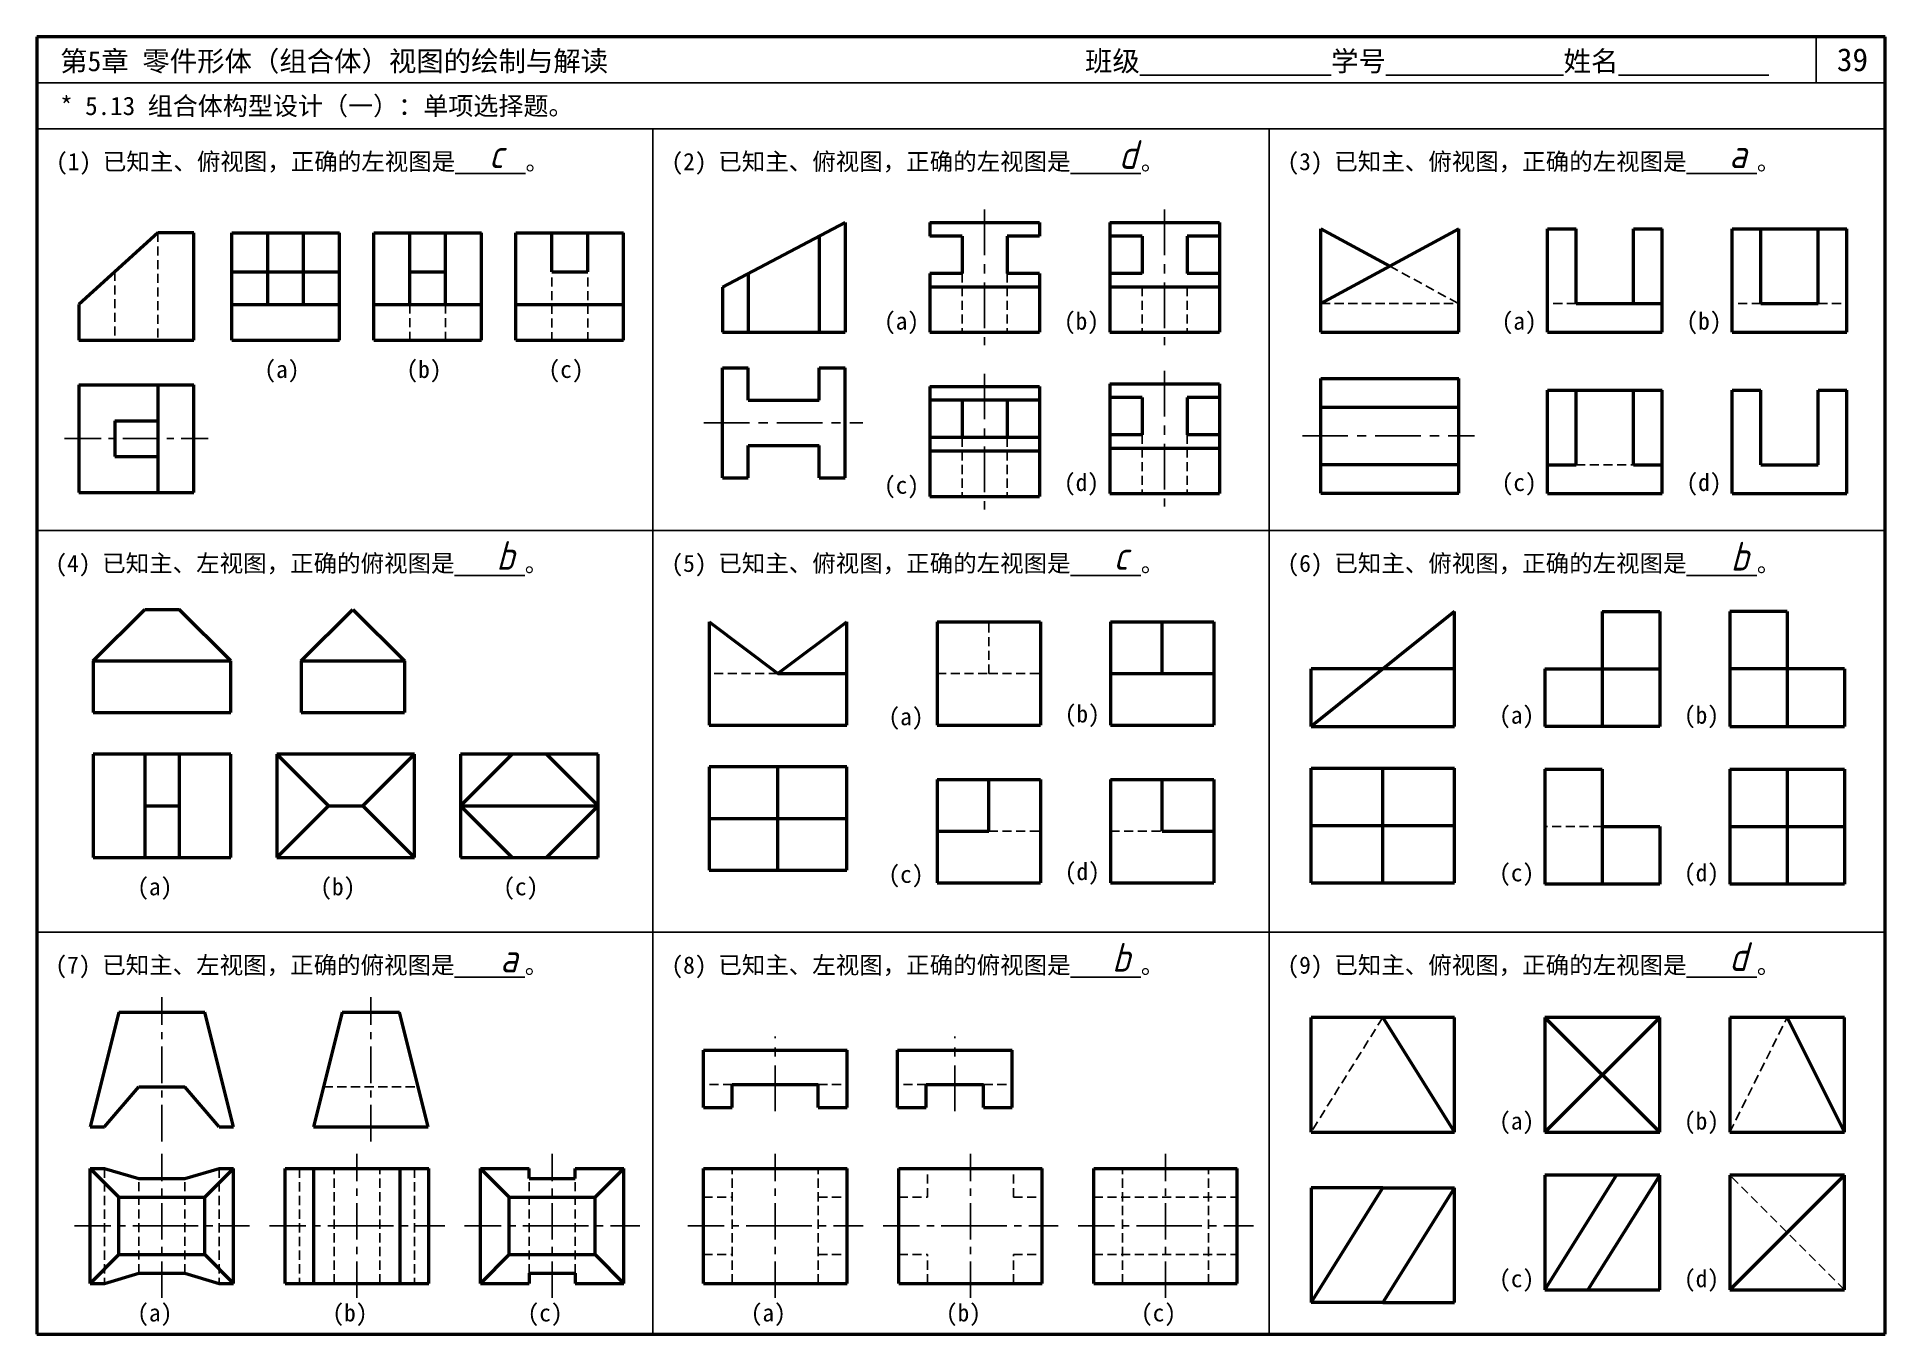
# Model space of a CAD drawing. Header units: millimetres. Extents: x 0 to 322, y 0 to 226.
import ezdxf

# ---------------------------------------------------------------- set-up
doc = ezdxf.new("R2010")
doc.units = ezdxf.units.MM
doc.header["$LTSCALE"] = 0.25
doc.linetypes.add('CENTER', pattern=[50.8, 31.75, -6.35, 6.35, -6.35])
doc.linetypes.add('HIDDEN', pattern=[9.525, 6.35, -3.175])
doc.layers.add('点画线层', color=7, linetype='CENTER')
doc.layers.add('虚线层', color=7, linetype='HIDDEN')
doc.layers.add('答案', color=1, linetype='Continuous', lineweight=30)
doc.layers.add('粗实线层', color=7, linetype='Continuous', lineweight=50)
doc.styles.get("Standard").update_dxf_attribs({"font": 'gbeitc.shx', "height": 5, "bigfont": 'gbcbig.shx'})
doc.styles.add('宋体', font='SimSun.ttf', dxfattribs={"height": 3.5})

msp = doc.modelspace()

# ---------------------------------------------------------------- linework, layer by layer
at = {"lineweight": 50}
for p, q in [((322, 226), (0, 226)), ((0, 226), (0, 0)), ((322, 0), (322, 226)), ((0, 0), (322, 0))]:
    msp.add_line(p, q, dxfattribs=at)
for p, q in [((310, 218), (310, 226)), ((322, 218), (0, 218)), ((322, 210), (0, 210)), ((107.33, 210), (107.33, 0)), ((214.67, 210), (214.67, 0)), ((0, 140), (322, 140)), ((0, 70), (322, 70))]:
    msp.add_line(p, q)
at = {"layer": '点画线层'}
for p, q in [((165.12, 195.92), (165.12, 172.29)), ((196.47, 195.92), (196.47, 172.29)), ((196.47, 167.8), (196.47, 144.18)), ((165.12, 167.32), (165.12, 143.69)), ((116.21, 158.78), (143.91, 158.78)), ((220.49, 156.5), (250.48, 156.5)), ((128.64, 38.84), (128.64, 51.84)), ((159.93, 38.84), (159.93, 51.84))]:
    msp.add_line(p, q, dxfattribs=at)
at = {"layer": '点画线层', "ltscale": 0.8}
for p, q in [((4.82, 156.01), (29.83, 156.01)), ((21.76, 33.57), (21.76, 58.68)), ((58.19, 33.57), (58.19, 58.68)), ((21.76, 6.31), (21.76, 31.42)), ((55.76, 6.31), (55.76, 31.42)), ((89.76, 6.31), (89.76, 31.42)), ((128.64, 6.31), (128.64, 31.42)), ((162.64, 6.31), (162.64, 31.42)), ((196.64, 6.31), (196.64, 31.42)), ((6.52, 18.83), (21.76, 18.83)), ((21.76, 18.83), (37.05, 18.83)), ((40.52, 18.83), (55.76, 18.83)), ((55.76, 18.83), (71.05, 18.83)), ((74.52, 18.83), (89.76, 18.83)), ((89.76, 18.83), (105.05, 18.83)), ((113.41, 18.83), (128.64, 18.83)), ((128.64, 18.83), (143.94, 18.83)), ((147.41, 18.83), (162.64, 18.83)), ((162.64, 18.83), (177.94, 18.83)), ((181.41, 18.83), (196.64, 18.83)), ((196.64, 18.83), (211.94, 18.83))]:
    msp.add_line(p, q, dxfattribs=at)
at = {"layer": '粗实线层'}
for p, q in [((140.81, 193.67), (119.43, 182.42)), ((140.81, 193.67), (140.81, 174.54)), ((155.56, 193.67), (155.56, 191.3)), ((155.56, 193.67), (174.68, 193.67)), ((174.68, 193.67), (174.68, 191.3)), ((186.91, 193.67), (186.91, 174.54)), ((186.91, 193.67), (206.04, 193.67)), ((206.04, 193.67), (206.04, 174.54)), ((21.06, 191.9), (7.31, 179.4)), ((27.31, 191.9), (21.06, 191.9)), ((27.31, 173.15), (27.31, 191.9)), ((33.96, 173.15), (33.96, 191.9)), ((33.96, 191.9), (52.71, 191.9)), ((40.21, 179.4), (40.21, 191.9)), ((46.46, 179.4), (46.46, 191.9)), ((52.71, 173.15), (52.71, 191.9)), ((58.71, 173.15), (58.71, 191.9)), ((58.71, 191.9), (77.46, 191.9)), ((64.96, 179.4), (64.96, 191.9)), ((71.21, 179.4), (71.21, 191.9)), ((77.46, 173.15), (77.46, 191.9)), ((83.46, 173.15), (83.46, 191.9)), ((83.46, 191.9), (102.21, 191.9)), ((89.71, 185.09), (89.71, 191.9)), ((95.96, 185.09), (95.96, 191.9)), ((102.21, 173.15), (102.21, 191.9)), ((136.31, 191.3), (136.31, 174.54)), ((161.18, 191.3), (155.56, 191.3)), ((161.18, 191.3), (161.18, 184.78)), ((174.68, 191.3), (169.06, 191.3)), ((169.06, 191.3), (169.06, 184.78)), ((192.54, 191.3), (186.91, 191.3)), ((192.54, 191.3), (192.54, 184.78)), ((206.04, 191.3), (200.41, 191.3)), ((200.41, 191.3), (200.41, 184.78)), ((223.72, 174.54), (223.72, 192.54)), ((223.72, 179.54), (247.72, 192.54)), ((223.72, 192.54), (235.72, 186.04)), ((247.72, 174.54), (247.72, 192.54)), ((263.17, 174.54), (263.17, 192.54)), ((263.17, 192.54), (268.17, 192.54)), ((268.17, 179.54), (268.17, 192.54)), ((278.17, 179.54), (278.17, 192.54)), ((278.17, 192.54), (283.17, 192.54)), ((283.17, 174.54), (283.17, 192.54)), ((295.37, 192.54), (315.37, 192.54)), ((295.37, 174.54), (295.37, 192.54)), ((300.37, 179.54), (300.37, 192.54)), ((310.37, 179.54), (310.37, 192.54)), ((315.37, 174.54), (315.37, 192.54)), ((33.96, 185.09), (52.71, 185.09)), ((64.96, 185.09), (71.21, 185.09)), ((89.71, 185.09), (95.96, 185.09)), ((123.93, 184.78), (123.93, 174.54)), ((155.56, 184.78), (155.56, 174.54)), ((161.18, 184.78), (155.56, 184.78)), ((174.68, 184.78), (169.06, 184.78)), ((174.68, 184.78), (174.68, 174.54)), ((192.54, 184.78), (186.91, 184.78)), ((206.04, 184.78), (200.41, 184.78)), ((119.43, 182.42), (119.43, 174.54)), ((174.68, 182.42), (155.56, 182.42)), ((206.04, 182.42), (186.91, 182.42)), ((7.31, 179.4), (7.31, 173.15)), ((33.96, 179.4), (52.71, 179.4)), ((58.71, 179.4), (77.46, 179.4)), ((83.46, 179.4), (102.21, 179.4)), ((268.17, 179.54), (283.17, 179.54)), ((300.37, 179.54), (310.37, 179.54)), ((119.43, 174.54), (140.81, 174.54)), ((155.56, 174.54), (174.68, 174.54)), ((186.91, 174.54), (206.04, 174.54)), ((223.72, 174.54), (247.72, 174.54)), ((263.17, 174.54), (283.17, 174.54)), ((295.37, 174.54), (315.37, 174.54)), ((7.31, 173.15), (27.31, 173.15)), ((33.96, 173.15), (52.71, 173.15)), ((58.71, 173.15), (77.46, 173.15)), ((83.46, 173.15), (102.21, 173.15)), ((119.43, 168.34), (123.93, 168.34)), ((119.43, 149.21), (119.43, 168.34)), ((123.93, 162.71), (123.93, 168.34)), ((136.31, 168.34), (140.81, 168.34)), ((136.31, 162.71), (136.31, 168.34)), ((140.81, 149.21), (140.81, 168.34)), ((7.31, 165.39), (27.31, 165.39)), ((7.31, 165.39), (7.31, 146.64)), ((21.06, 165.39), (21.06, 146.64)), ((27.31, 146.64), (27.31, 165.39)), ((155.56, 165.07), (155.56, 145.94)), ((155.56, 165.07), (174.68, 165.07)), ((174.68, 165.07), (174.68, 145.94)), ((186.91, 165.55), (186.91, 146.43)), ((186.91, 165.55), (206.04, 165.55)), ((206.04, 165.55), (206.04, 146.43)), ((223.72, 146.5), (223.72, 166.5)), ((223.72, 166.5), (247.72, 166.5)), ((247.72, 146.5), (247.72, 166.5)), ((263.17, 146.43), (263.17, 164.43)), ((263.17, 164.43), (283.17, 164.43)), ((268.17, 151.43), (268.17, 164.43)), ((278.17, 151.43), (278.17, 164.43)), ((283.17, 146.43), (283.17, 164.43)), ((295.37, 146.43), (295.37, 164.43)), ((295.37, 164.43), (300.37, 164.43)), ((300.37, 151.43), (300.37, 164.43)), ((310.37, 151.43), (310.37, 164.43)), ((310.37, 164.43), (315.37, 164.43)), ((315.37, 146.43), (315.37, 164.43)), ((123.93, 162.71), (136.31, 162.71)), ((174.68, 162.7), (155.56, 162.7)), ((161.18, 162.7), (161.18, 156.19)), ((169.06, 162.7), (169.06, 156.19)), ((192.54, 163.18), (186.91, 163.18)), ((192.54, 163.18), (192.54, 156.67)), ((206.04, 163.18), (200.41, 163.18)), ((200.41, 163.18), (200.41, 156.67)), ((223.72, 161.5), (247.72, 161.5)), ((13.56, 159.14), (21.06, 159.14)), ((13.56, 159.14), (13.56, 152.89)), ((123.93, 154.84), (136.31, 154.84)), ((123.93, 149.21), (123.93, 154.84)), ((136.31, 149.21), (136.31, 154.84)), ((174.68, 156.19), (155.56, 156.19)), ((192.54, 156.67), (186.91, 156.67)), ((206.04, 156.67), (200.41, 156.67)), ((13.56, 152.89), (21.06, 152.89)), ((174.68, 153.82), (155.56, 153.82)), ((206.04, 154.3), (186.91, 154.3)), ((223.72, 151.5), (247.72, 151.5)), ((263.17, 151.43), (268.17, 151.43)), ((278.17, 151.43), (283.17, 151.43)), ((300.37, 151.43), (310.37, 151.43)), ((119.43, 149.21), (123.93, 149.21)), ((136.31, 149.21), (140.81, 149.21)), ((7.31, 146.64), (27.31, 146.64)), ((155.56, 145.94), (174.68, 145.94)), ((186.91, 146.43), (206.04, 146.43)), ((223.72, 146.5), (247.72, 146.5)), ((263.17, 146.43), (283.17, 146.43)), ((295.37, 146.43), (315.37, 146.43)), ((9.77, 117.27), (18.77, 126.27)), ((18.77, 126.27), (24.77, 126.27)), ((33.77, 117.27), (24.77, 126.27)), ((46.04, 117.27), (55.04, 126.27)), ((55.04, 126.27), (64.04, 117.27)), ((246.99, 125.88), (221.99, 105.88)), ((246.99, 105.88), (246.99, 125.88)), ((272.74, 125.88), (282.74, 125.88)), ((272.74, 125.88), (272.74, 105.88)), ((282.74, 125.88), (282.74, 105.88)), ((294.94, 125.88), (294.94, 105.88)), ((304.94, 125.88), (294.94, 125.88)), ((304.94, 125.88), (304.94, 105.88)), ((117.1, 124.1), (117.1, 106.1)), ((117.1, 124.1), (129.1, 115.1)), ((129.1, 115.1), (141.1, 124.1)), ((141.1, 106.1), (141.1, 124.1)), ((156.85, 124.1), (156.85, 106.1)), ((156.85, 124.1), (174.85, 124.1)), ((174.85, 124.1), (174.85, 106.1)), ((187.05, 124.1), (187.05, 106.1)), ((187.05, 124.1), (205.05, 124.1)), ((196.05, 115.1), (196.05, 124.1)), ((205.05, 124.1), (205.05, 106.1)), ((9.77, 117.27), (9.77, 108.27)), ((9.77, 117.27), (33.77, 117.27)), ((33.77, 108.27), (33.77, 117.27)), ((46.04, 117.27), (64.04, 117.27)), ((46.04, 117.27), (46.04, 108.27)), ((64.04, 117.27), (64.04, 108.27)), ((129.1, 115.1), (141.1, 115.1)), ((187.05, 115.1), (196.05, 115.1)), ((196.05, 115.1), (205.05, 115.1)), ((246.99, 115.88), (221.99, 115.88)), ((221.99, 105.88), (221.99, 115.88)), ((262.74, 115.88), (262.74, 105.88)), ((262.74, 115.88), (282.74, 115.88)), ((314.94, 115.88), (294.94, 115.88)), ((314.94, 115.88), (314.94, 105.88)), ((9.77, 108.27), (33.77, 108.27)), ((46.04, 108.27), (64.04, 108.27)), ((117.1, 106.1), (141.1, 106.1)), ((156.85, 106.1), (174.85, 106.1)), ((187.05, 106.1), (205.05, 106.1)), ((221.99, 105.88), (246.99, 105.88)), ((282.74, 105.88), (262.74, 105.88)), ((294.94, 105.88), (314.94, 105.88)), ((33.77, 101.01), (9.77, 101.01)), ((9.77, 101.01), (9.77, 83.01)), ((18.77, 101.01), (18.77, 83.01)), ((24.77, 101.01), (24.77, 83.01)), ((33.77, 83.01), (33.77, 101.01)), ((65.77, 101.01), (41.77, 101.01)), ((41.77, 101.01), (41.77, 83.01)), ((41.77, 101.01), (50.77, 92.01)), ((65.77, 101.01), (56.77, 92.01)), ((65.77, 83.01), (65.77, 101.01)), ((97.77, 101.01), (73.77, 101.01)), ((73.77, 101.01), (73.77, 83.01)), ((82.77, 101.01), (73.77, 92.01)), ((88.77, 101.01), (97.77, 92.01)), ((97.77, 83.01), (97.77, 101.01)), ((141.1, 98.84), (117.1, 98.84)), ((117.1, 98.84), (117.1, 80.84)), ((129.1, 80.84), (129.1, 98.84)), ((141.1, 80.84), (141.1, 98.84)), ((156.85, 96.62), (174.85, 96.62)), ((156.85, 96.62), (156.85, 78.62)), ((165.85, 87.62), (165.85, 96.62)), ((174.85, 96.62), (174.85, 78.62)), ((187.05, 96.62), (187.05, 78.62)), ((187.05, 96.62), (205.05, 96.62)), ((196.05, 87.62), (196.05, 96.62)), ((205.05, 96.62), (205.05, 78.62)), ((221.99, 78.62), (221.99, 98.62)), ((221.99, 98.62), (246.99, 98.62)), ((234.49, 78.62), (234.49, 98.62)), ((246.99, 78.62), (246.99, 98.62)), ((262.74, 98.41), (262.74, 78.41)), ((262.74, 98.41), (272.74, 98.41)), ((272.74, 98.41), (272.74, 78.41)), ((294.94, 98.41), (294.94, 78.41)), ((294.94, 98.41), (314.94, 98.41)), ((304.94, 98.41), (304.94, 78.41)), ((314.94, 98.41), (314.94, 78.41)), ((18.77, 92.01), (24.77, 92.01)), ((50.77, 92.01), (41.77, 83.01)), ((50.77, 92.01), (56.77, 92.01)), ((56.77, 92.01), (65.77, 83.01)), ((73.77, 92.01), (97.77, 92.01)), ((73.77, 92.01), (82.77, 83.01)), ((97.77, 92.01), (88.77, 83.01)), ((117.1, 89.84), (141.1, 89.84)), ((156.85, 87.62), (165.85, 87.62)), ((196.05, 87.62), (205.05, 87.62)), ((221.99, 88.62), (246.99, 88.62)), ((272.74, 88.41), (282.74, 88.41)), ((282.74, 88.41), (282.74, 78.41)), ((294.94, 88.41), (314.94, 88.41)), ((9.77, 83.01), (33.77, 83.01)), ((41.77, 83.01), (65.77, 83.01)), ((73.77, 83.01), (97.77, 83.01)), ((117.1, 80.84), (141.1, 80.84)), ((156.85, 78.62), (174.85, 78.62)), ((187.05, 78.62), (205.05, 78.62)), ((221.99, 78.62), (246.99, 78.62)), ((282.74, 78.41), (262.74, 78.41)), ((314.94, 78.41), (294.94, 78.41)), ((14.26, 56.09), (9.26, 36.09)), ((14.26, 56.09), (29.26, 56.09)), ((34.26, 36.09), (29.26, 56.09)), ((53.19, 56.09), (48.19, 36.09)), ((53.19, 56.09), (63.19, 56.09)), ((68.19, 36.09), (63.19, 56.09)), ((221.99, 35.16), (221.99, 55.16)), ((234.49, 55.16), (221.99, 55.16)), ((234.49, 55.16), (246.99, 35.16)), ((246.99, 55.16), (234.49, 55.16)), ((246.99, 35.16), (246.99, 55.16)), ((262.74, 35.16), (282.74, 55.16)), ((262.74, 55.16), (262.74, 35.16)), ((282.74, 55.16), (262.74, 55.16)), ((282.74, 35.16), (262.74, 55.16)), ((282.74, 35.16), (282.74, 55.16)), ((294.94, 55.16), (294.94, 35.16)), ((314.94, 55.16), (294.94, 55.16)), ((314.94, 35.16), (304.94, 55.16)), ((314.94, 35.16), (314.94, 55.16)), ((116.14, 39.49), (116.14, 49.49)), ((116.14, 49.49), (141.14, 49.49)), ((141.14, 39.49), (141.14, 49.49)), ((149.93, 39.49), (149.93, 49.49)), ((149.93, 49.49), (169.93, 49.49)), ((169.93, 39.49), (169.93, 49.49)), ((17.76, 43.09), (25.76, 43.09)), ((121.14, 43.49), (136.14, 43.49)), ((121.14, 39.49), (121.14, 43.49)), ((136.14, 39.49), (136.14, 43.49)), ((154.93, 39.49), (154.93, 43.49)), ((154.93, 43.49), (164.93, 43.49)), ((164.93, 39.49), (164.93, 43.49)), ((116.14, 39.49), (121.14, 39.49)), ((136.14, 39.49), (141.14, 39.49)), ((149.93, 39.49), (154.93, 39.49)), ((164.93, 39.49), (169.93, 39.49)), ((9.26, 36.09), (11.76, 36.09)), ((31.76, 36.09), (34.26, 36.09)), ((48.19, 36.09), (68.19, 36.09)), ((221.99, 35.16), (246.99, 35.16)), ((262.74, 35.16), (282.74, 35.16)), ((294.94, 35.16), (314.94, 35.16)), ((9.26, 8.83), (9.26, 28.83)), ((9.26, 28.83), (11.76, 28.83)), ((14.26, 23.83), (9.26, 28.83)), ((11.76, 28.83), (17.76, 27.08)), ((17.76, 27.08), (25.76, 27.08)), ((25.76, 27.08), (31.76, 28.83)), ((29.26, 23.83), (34.26, 28.83)), ((31.76, 28.83), (34.26, 28.83)), ((34.26, 8.83), (34.26, 28.83)), ((43.26, 8.83), (43.26, 28.83)), ((43.26, 28.83), (68.26, 28.83)), ((48.26, 8.83), (48.26, 28.83)), ((63.26, 8.83), (63.26, 28.83)), ((68.26, 8.83), (68.26, 28.83)), ((77.26, 8.83), (77.26, 28.83)), ((77.26, 28.83), (85.76, 28.83)), ((82.26, 23.83), (77.26, 28.83)), ((85.76, 27.08), (85.76, 28.83)), ((85.76, 27.08), (93.76, 27.08)), ((93.76, 28.83), (102.26, 28.83)), ((93.76, 27.08), (93.76, 28.83)), ((97.26, 23.83), (102.26, 28.83)), ((102.26, 8.83), (102.26, 28.83)), ((116.14, 8.83), (116.14, 28.83)), ((116.14, 28.83), (141.14, 28.83)), ((141.14, 8.83), (141.14, 28.83)), ((150.14, 8.83), (150.14, 28.83)), ((150.14, 28.83), (175.14, 28.83)), ((175.14, 8.83), (175.14, 28.83)), ((184.14, 8.83), (184.14, 28.83)), ((184.14, 28.83), (209.14, 28.83)), ((209.14, 8.83), (209.14, 28.83)), ((262.74, 27.69), (262.74, 7.69)), ((282.74, 27.69), (262.74, 27.69)), ((262.74, 7.69), (275.24, 27.69)), ((282.74, 27.69), (270.24, 7.69)), ((282.74, 7.69), (282.74, 27.69)), ((294.94, 7.69), (314.94, 27.69)), ((294.94, 27.69), (294.94, 7.69)), ((314.94, 27.69), (294.94, 27.69)), ((314.94, 7.69), (314.94, 27.69)), ((14.26, 23.83), (29.26, 23.83)), ((14.26, 13.83), (14.26, 23.83)), ((29.26, 13.83), (29.26, 23.83)), ((82.26, 13.83), (82.26, 23.83)), ((82.26, 23.83), (97.26, 23.83)), ((97.26, 13.83), (97.26, 23.83)), ((221.99, 25.5), (221.99, 5.5)), ((234.49, 25.5), (221.99, 25.5)), ((221.99, 5.5), (234.49, 25.5)), ((246.99, 25.5), (234.49, 5.5)), ((234.49, 25.5), (246.99, 25.5)), ((246.99, 5.5), (246.99, 25.5)), ((14.26, 13.83), (9.26, 8.83)), ((14.26, 13.83), (29.26, 13.83)), ((29.26, 13.83), (34.26, 8.83)), ((82.26, 13.83), (77.26, 8.83)), ((82.26, 13.83), (97.26, 13.83)), ((97.26, 13.83), (102.26, 8.83)), ((11.76, 8.83), (17.76, 10.58)), ((17.76, 10.58), (25.76, 10.58)), ((25.76, 10.58), (31.76, 8.83)), ((85.76, 10.58), (93.76, 10.58)), ((85.76, 10.58), (85.76, 8.83)), ((93.76, 10.58), (93.76, 8.83)), ((9.26, 8.83), (11.76, 8.83)), ((31.76, 8.83), (34.26, 8.83)), ((43.26, 8.83), (68.26, 8.83)), ((77.26, 8.83), (85.76, 8.83)), ((93.76, 8.83), (102.26, 8.83)), ((116.14, 8.83), (141.14, 8.83)), ((150.14, 8.83), (175.14, 8.83)), ((184.14, 8.83), (209.14, 8.83)), ((262.74, 7.69), (282.74, 7.69)), ((294.94, 7.69), (314.94, 7.69)), ((234.49, 5.5), (221.99, 5.5)), ((234.49, 5.5), (246.99, 5.5))]:
    msp.add_line(p, q, dxfattribs=at)
at = {"layer": '粗实线层', "ltscale": 0.8}
for p, q in [((11.76, 36.09), (17.76, 43.09)), ((31.76, 36.09), (25.76, 43.09))]:
    msp.add_line(p, q, dxfattribs=at)
at = {"layer": '虚线层'}
for p, q in [((21.06, 191.9), (21.06, 173.15)), ((13.56, 185.09), (13.56, 173.15)), ((89.71, 184.09), (89.71, 173.15)), ((95.96, 184.09), (95.96, 173.15)), ((161.18, 184.78), (161.18, 174.54)), ((169.06, 184.78), (169.06, 174.54)), ((235.72, 186.04), (247.72, 179.54)), ((192.54, 182.42), (192.54, 174.54)), ((200.41, 182.42), (200.41, 174.54)), ((64.96, 179.4), (64.96, 173.15)), ((71.21, 179.4), (71.21, 173.15)), ((223.72, 179.54), (247.72, 179.54)), ((268.17, 179.54), (263.17, 179.54)), ((300.37, 179.54), (295.37, 179.54)), ((310.37, 179.54), (315.37, 179.54)), ((161.18, 156.19), (161.18, 145.94)), ((169.06, 156.19), (169.06, 145.94)), ((192.54, 156.67), (192.54, 146.43)), ((200.41, 156.67), (200.41, 146.43)), ((268.17, 151.43), (278.17, 151.43)), ((165.85, 115.1), (165.85, 124.1)), ((129.1, 115.1), (117.1, 115.1)), ((156.85, 115.1), (165.85, 115.1)), ((165.85, 115.1), (174.85, 115.1)), ((165.85, 87.62), (174.85, 87.62)), ((187.05, 87.62), (196.05, 87.62)), ((272.74, 88.41), (262.74, 88.41)), ((234.49, 55.16), (221.99, 35.16)), ((294.94, 35.16), (304.94, 55.16)), ((49.94, 43.09), (66.44, 43.09)), ((121.14, 43.49), (116.14, 43.49)), ((136.14, 43.49), (141.14, 43.49)), ((154.93, 43.49), (149.93, 43.49)), ((164.93, 43.49), (169.93, 43.49)), ((11.76, 28.83), (11.76, 8.83)), ((17.76, 10.58), (17.76, 27.08)), ((25.76, 10.58), (25.76, 27.08)), ((31.76, 28.83), (31.76, 8.83)), ((45.76, 28.83), (45.76, 8.83)), ((51.76, 8.83), (51.76, 28.83)), ((59.76, 8.83), (59.76, 28.83)), ((65.76, 28.83), (65.76, 8.83)), ((85.76, 10.58), (85.76, 27.08)), ((93.76, 10.58), (93.76, 27.08)), ((121.14, 8.83), (121.14, 28.83)), ((136.14, 8.83), (136.14, 28.83)), ((155.14, 23.83), (155.14, 28.83)), ((170.14, 23.83), (170.14, 28.83)), ((189.14, 8.83), (189.14, 28.83)), ((204.14, 8.83), (204.14, 28.83)), ((314.94, 7.69), (294.94, 27.69)), ((116.14, 23.83), (121.14, 23.83)), ((136.14, 23.83), (141.14, 23.83)), ((150.14, 23.83), (155.14, 23.83)), ((170.14, 23.83), (175.14, 23.83)), ((184.14, 23.83), (209.14, 23.83)), ((116.14, 13.83), (121.14, 13.83)), ((136.14, 13.83), (141.14, 13.83)), ((150.14, 13.83), (155.14, 13.83)), ((155.14, 8.83), (155.14, 13.83)), ((170.14, 8.83), (170.14, 13.83)), ((170.14, 13.83), (175.14, 13.83)), ((184.14, 13.83), (209.14, 13.83))]:
    msp.add_line(p, q, dxfattribs=at)

# ---------------------------------------------------------------- texts
at = {"style": '宋体'}
for s, height, p in [('第5章 零件形体（组合体）视图的绘制与解读', 3.5, (4.05, 220.04)), ('班级%%U              %%U学号%%U             %%U姓名%%U           ', 3.5, (182.61, 220.04)), ('39', 4, (313.6, 220.04)), ('* 5.13 组合体构型设计（一）：单项选择题。', 3.2, (4.05, 212.39)), ('(1) 已知主、俯视图，正确的左视图是%%U      %%U。', 3, (3.33, 202.79)), ('(2) 已知主、俯视图，正确的左视图是%%U      %%U。', 3, (110.55, 202.79)), ('(3) 已知主、俯视图，正确的左视图是%%U      %%U。', 3, (217.88, 202.79)), ('(a)', 3, (147.58, 175.01)), ('(b)', 3, (178.93, 175.01)), ('(a)', 3, (255.19, 175.01)), ('(b)', 3, (287.39, 175.01)), ('(a)', 3, (39.62, 166.59)), ('(b)', 3, (64.37, 166.59)), ('(c)', 3, (89.12, 166.59)), ('(c)', 3, (147.58, 146.41)), ('(d)', 3, (178.93, 146.89)), ('(c)', 3, (255.19, 146.89)), ('(d)', 3, (287.39, 146.89)), ('(4) 已知主、左视图，正确的俯视图是%%U      %%U。', 3, (3.21, 132.79)), ('(5) 已知主、俯视图，正确的左视图是%%U      %%U。', 3, (110.55, 132.79)), ('(6) 已知主、俯视图，正确的左视图是%%U      %%U。', 3, (217.88, 132.79)), ('(b)', 3, (179.07, 106.56)), ('(a)', 3, (254.76, 106.35)), ('(b)', 3, (286.96, 106.35)), ('(a)', 3, (148.35, 106.08)), ('(c)', 3, (148.35, 78.61)), ('(d)', 3, (179.07, 79.09)), ('(c)', 3, (254.76, 78.88)), ('(d)', 3, (286.96, 78.88)), ('(a)', 3, (17.47, 76.45)), ('(b)', 3, (49.36, 76.45)), ('(c)', 3, (81.24, 76.45)), ('(7) 已知主、左视图，正确的俯视图是%%U      %%U。', 3, (3.21, 62.79)), ('(8) 已知主、左视图，正确的俯视图是%%U      %%U。', 3, (110.55, 62.79)), ('(9) 已知主、俯视图，正确的左视图是%%U      %%U。', 3, (217.88, 62.79)), ('(a)', 3, (254.76, 35.63)), ('(b)', 3, (286.96, 35.63)), ('(c)', 3, (254.76, 8.16)), ('(d)', 3, (286.96, 8.16)), ('(a)', 3, (17.47, 2.2)), ('(b)', 3, (51.47, 2.2)), ('(c)', 3, (85.47, 2.2)), ('(a)', 3, (124.36, 2.2)), ('(b)', 3, (158.36, 2.2)), ('(c)', 3, (192.36, 2.2))]:
    msp.add_text(s, height=height, dxfattribs=at).set_placement(p)
at = {"layer": '答案'}
for s, p in [('c', (78.74, 203.15)), ('d', (188.49, 203.02)), ('a', (294.84, 203.14)), ('b', (80.05, 133.15)), ('c', (187.58, 133.15)), ('b', (295.1, 133.02)), ('b', (187.32, 63.14)), ('d', (294.84, 63.26)), ('a', (80.7, 63.01))]:
    msp.add_text(s, height=5, dxfattribs=at).set_placement(p)

doc.saveas('drawing.dxf')
